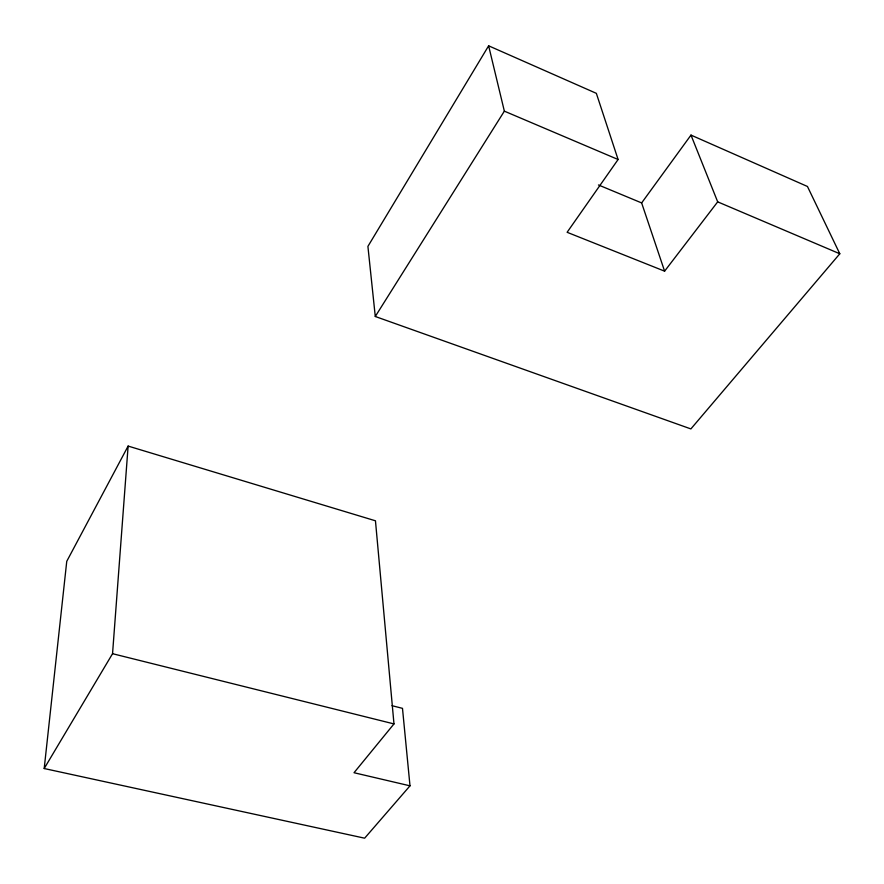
<?xml version="1.0" encoding="UTF-8"?>
<svg xmlns="http://www.w3.org/2000/svg" width="884" height="884" viewBox="0 0 884 884"><rect width="100%" height="100%" fill="white"/><g stroke="black" fill="none" stroke-linecap="round" stroke-linejoin="round"><path stroke-width="1.33" d="M409.999 785.832L364.639 838.187L44.2 768.528L112.544 653.696L128.125 446.077L375.457 520.798L393.977 723.919L354.02 772.726L409.999 785.832L402.485 708.349L392.021 705.686M44.2 768.528L66.753 561.329L128.125 446.077M664.602 271.167L567.119 232.293L618.093 159.507L596.346 93.339L488.631 45.813L367.91 246.393L375.28 316.494L690.879 428.917L839.8 253.774L807.457 186.48L690.99 135.097L641.64 202.922L664.602 271.167L717.686 201.85L690.99 135.097M375.28 316.494L504.355 111.152L488.631 45.813M112.544 653.696L393.977 723.919M598.457 184.966L641.64 202.922M504.355 111.152L618.093 159.507M717.686 201.85L839.8 253.774"/></g></svg>
